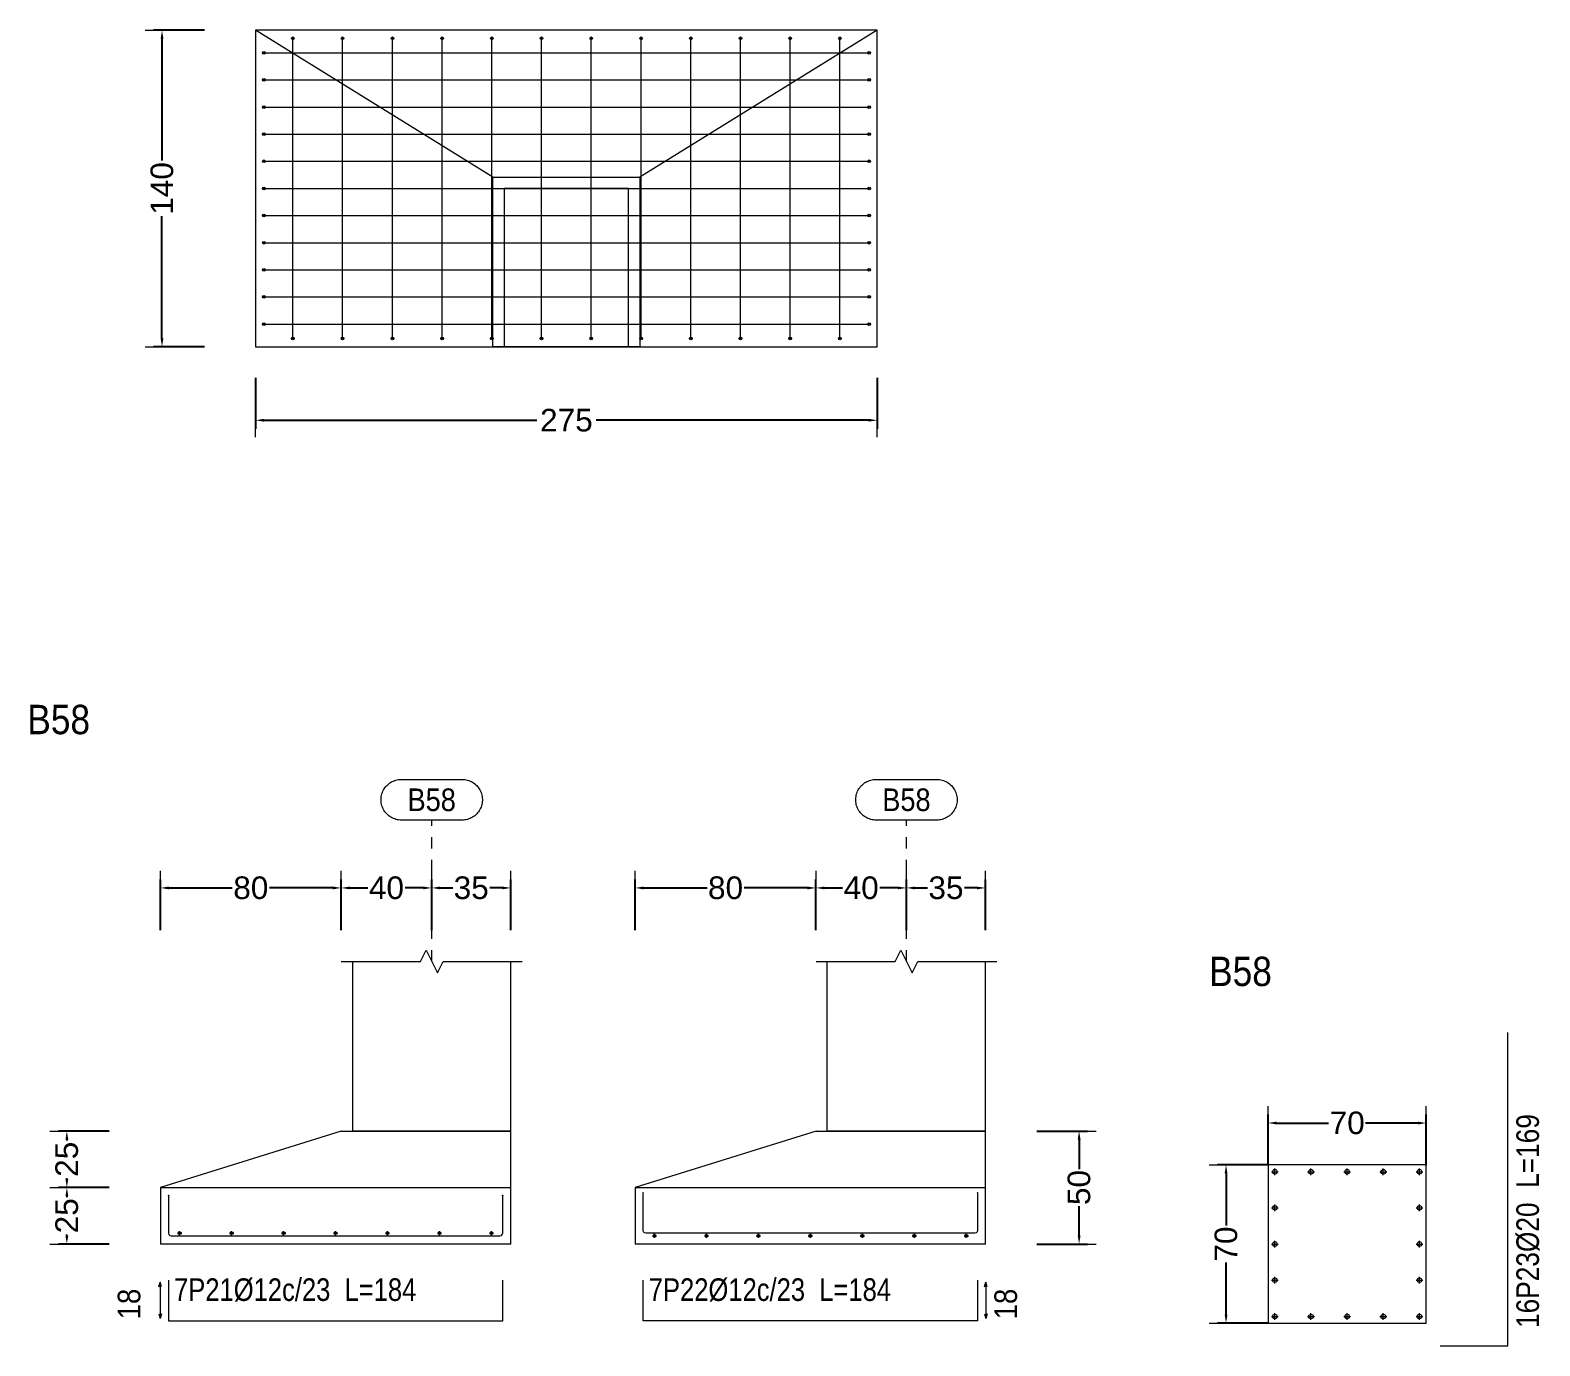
# Model space of a CAD drawing. Header units: millimetres. Extents: x 0 to 147, y 0 to 144.
# Drawn here: x 26.11 to 39.47, y 7.97 to 19.61 of the extents above; entities that cross this region are included whole.
import ezdxf
from ezdxf.enums import TextEntityAlignment as Align

# ---------------------------------------------------------------- set-up
doc = ezdxf.new("R2010")
doc.units = ezdxf.units.MM
doc.linetypes.add('CYPE_PUNTO', pattern=[0.075, 0, -0.075])
for name, color, linetype, lineweight in [('CIM_COTAS', 2, 'Continuous', 0), ('CIM_DIB_ARMADOS', 4, 'Continuous', 0), ('CIM_GEOMETRIA', 2, 'Continuous', 0), ('CIM_REFEREN', 2, 'Continuous', 0), ('CIM_TXT_ARMADOS', 3, 'Continuous', 0)]:
    doc.layers.add(name, color=color, linetype=linetype, lineweight=lineweight)
doc.styles.add('CYPETXT_0.3_romans', font='arial.ttf', dxfattribs={"height": 0.2})
doc.styles.add('CYPETXT_romans', font='arial.ttf', dxfattribs={"height": 0.2})
doc.dimstyles.new('cype_arrow', dxfattribs={"dimtxt": 0.18, "dimasz": 0.075, "dimexe": 0.075, "dimexo": 0.075, "dimgap": 0, "dimtad": 0, "dimdec": 4, "dimzin": 0, "dimdsep": 46, "dimtxsty": 'CYPETXT_0.3_romans', "dimcen": 0.09, "dimadec": 0, "dimazin": 0, "dimtfac": 1, "dimtdec": 4, "dimtofl": 0, "dimtmove": 2, "dimatfit": 3, "dimfxl": 1, "dimtolj": 1, "dimtzin": 0, "dimarcsym": 0})

# ---------------------------------------------------------------- blocks, each defined once
blk = doc.blocks.new('*D367')
at = {"layer": 'CIM_COTAS', "color": 0, "lineweight": -2, "transparency": 16777216}
for p, q in [((28.107, 16.536), (28.107, 16.086)), ((33.607, 16.536), (33.607, 16.086)), ((28.182, 16.161), (30.595, 16.161)), ((33.532, 16.161), (31.119, 16.161))]:
    blk.add_line(p, q, dxfattribs=at)
at = {"layer": 'CIM_COTAS', "color": 0, "transparency": 16777216}
for points in [[(28.182, 16.174), (28.182, 16.149), (28.107, 16.161)], [(33.532, 16.174), (33.532, 16.149), (33.607, 16.161)]]:
    blk.add_solid(points, dxfattribs=at)
at = {"layer": 'Defpoints', "color": 0, "transparency": 16777216}
for p in [(28.107, 16.611), (33.607, 16.611), (33.607, 16.161)]:
    blk.add_point(p, dxfattribs=at)
at = {"layer": 'CIM_COTAS', "color": 0, "transparency": 16777216, "insert": (30.857, 16.161), "char_height": 0.2, "attachment_point": 5, "style": 'CYPETXT_0.3_romans'}
blk.add_mtext('\\A1;275', dxfattribs=at)
blk = doc.blocks.new('*D368')
at = {"layer": 'CIM_COTAS', "color": 0, "lineweight": -2, "transparency": 16777216}
for p, q in [((27.654, 19.612), (27.204, 19.612)), ((27.279, 19.537), (27.279, 18.458)), ((27.279, 16.887), (27.279, 17.966)), ((27.654, 16.812), (27.204, 16.812))]:
    blk.add_line(p, q, dxfattribs=at)
at = {"layer": 'CIM_COTAS', "color": 0, "transparency": 16777216}
for points in [[(27.267, 19.537), (27.292, 19.537), (27.279, 19.612)], [(27.267, 16.887), (27.292, 16.887), (27.279, 16.812)]]:
    blk.add_solid(points, dxfattribs=at)
at = {"layer": 'Defpoints', "color": 0, "transparency": 16777216}
for p in [(27.279, 19.612), (27.729, 19.612), (27.729, 16.812)]:
    blk.add_point(p, dxfattribs=at)
at = {"layer": 'CIM_COTAS', "color": 0, "transparency": 16777216, "insert": (27.279, 18.212), "char_height": 0.2, "attachment_point": 5, "rotation": 90, "style": 'CYPETXT_0.3_romans'}
blk.add_mtext('\\A1;140', dxfattribs=at)
blk = doc.blocks.new('*D371')
at = {"layer": 'CIM_COTAS', "color": 0, "lineweight": -2, "transparency": 16777216}
for p, q in [((27.265, 11.649), (27.265, 12.099)), ((27.34, 12.024), (27.901, 12.024)), ((28.79, 12.024), (28.23, 12.024)), ((28.865, 11.649), (28.865, 12.099))]:
    blk.add_line(p, q, dxfattribs=at)
at = {"layer": 'CIM_COTAS', "color": 0, "transparency": 16777216}
for points in [[(27.34, 12.036), (27.34, 12.011), (27.265, 12.024)], [(28.79, 12.036), (28.79, 12.011), (28.865, 12.024)]]:
    blk.add_solid(points, dxfattribs=at)
at = {"layer": 'Defpoints', "color": 0, "transparency": 16777216}
for p in [(28.865, 12.024), (27.265, 11.574), (28.865, 11.574)]:
    blk.add_point(p, dxfattribs=at)
at = {"layer": 'CIM_COTAS', "color": 0, "transparency": 16777216, "insert": (28.065, 12.024), "char_height": 0.2, "attachment_point": 5, "style": 'CYPETXT_0.3_romans'}
blk.add_mtext('\\A1;80', dxfattribs=at)
blk = doc.blocks.new('*D372')
at = {"layer": 'CIM_COTAS', "color": 0, "lineweight": -2, "transparency": 16777216}
for p, q in [((28.865, 11.649), (28.865, 12.099)), ((28.94, 12.024), (29.1, 12.024)), ((29.59, 12.024), (29.431, 12.024)), ((29.665, 11.649), (29.665, 12.099))]:
    blk.add_line(p, q, dxfattribs=at)
at = {"layer": 'CIM_COTAS', "color": 0, "transparency": 16777216}
for points in [[(28.94, 12.036), (28.94, 12.011), (28.865, 12.024)], [(29.59, 12.036), (29.59, 12.011), (29.665, 12.024)]]:
    blk.add_solid(points, dxfattribs=at)
at = {"layer": 'Defpoints', "color": 0, "transparency": 16777216}
for p in [(29.665, 12.024), (28.865, 11.574), (29.665, 11.574)]:
    blk.add_point(p, dxfattribs=at)
at = {"layer": 'CIM_COTAS', "color": 0, "transparency": 16777216, "insert": (29.265, 12.024), "char_height": 0.2, "attachment_point": 5, "style": 'CYPETXT_0.3_romans'}
blk.add_mtext('\\A1;40', dxfattribs=at)
blk = doc.blocks.new('*D373')
at = {"layer": 'CIM_COTAS', "color": 0, "lineweight": -2, "transparency": 16777216}
for p, q in [((29.665, 11.649), (29.665, 12.099)), ((29.74, 12.024), (29.851, 12.024)), ((30.29, 12.024), (30.18, 12.024)), ((30.365, 11.649), (30.365, 12.099))]:
    blk.add_line(p, q, dxfattribs=at)
at = {"layer": 'CIM_COTAS', "color": 0, "transparency": 16777216}
for points in [[(29.74, 12.036), (29.74, 12.011), (29.665, 12.024)], [(30.29, 12.036), (30.29, 12.011), (30.365, 12.024)]]:
    blk.add_solid(points, dxfattribs=at)
at = {"layer": 'Defpoints', "color": 0, "transparency": 16777216}
for p in [(30.365, 12.024), (29.665, 11.574), (30.365, 11.574)]:
    blk.add_point(p, dxfattribs=at)
at = {"layer": 'CIM_COTAS', "color": 0, "transparency": 16777216, "insert": (30.015, 12.024), "char_height": 0.2, "attachment_point": 5, "style": 'CYPETXT_0.3_romans'}
blk.add_mtext('\\A1;35', dxfattribs=at)
blk = doc.blocks.new('*D374')
at = {"layer": 'CIM_COTAS', "color": 0, "lineweight": -2, "transparency": 16777216}
for p, q in [((26.812, 9.373), (26.362, 9.373)), ((26.437, 9.298), (26.437, 9.289)), ((26.437, 8.948), (26.437, 8.957)), ((26.812, 8.873), (26.362, 8.873))]:
    blk.add_line(p, q, dxfattribs=at)
at = {"layer": 'CIM_COTAS', "color": 0, "transparency": 16777216}
for points in [[(26.425, 9.298), (26.45, 9.298), (26.437, 9.373)], [(26.425, 8.948), (26.45, 8.948), (26.437, 8.873)]]:
    blk.add_solid(points, dxfattribs=at)
at = {"layer": 'Defpoints', "color": 0, "transparency": 16777216}
for p in [(26.437, 9.373), (26.887, 9.373), (26.887, 8.873)]:
    blk.add_point(p, dxfattribs=at)
at = {"layer": 'CIM_COTAS', "color": 0, "transparency": 16777216, "insert": (26.437, 9.123), "char_height": 0.2, "attachment_point": 5, "rotation": 90, "style": 'CYPETXT_0.3_romans'}
blk.add_mtext('\\A1;25', dxfattribs=at)
blk = doc.blocks.new('*D375')
at = {"layer": 'CIM_COTAS', "color": 0, "lineweight": -2, "transparency": 16777216}
for p, q in [((26.812, 9.873), (26.362, 9.873)), ((26.437, 9.798), (26.437, 9.789)), ((26.812, 9.373), (26.362, 9.373)), ((26.437, 9.448), (26.437, 9.457))]:
    blk.add_line(p, q, dxfattribs=at)
at = {"layer": 'CIM_COTAS', "color": 0, "transparency": 16777216}
for points in [[(26.425, 9.798), (26.45, 9.798), (26.437, 9.873)], [(26.425, 9.448), (26.45, 9.448), (26.437, 9.373)]]:
    blk.add_solid(points, dxfattribs=at)
at = {"layer": 'Defpoints', "color": 0, "transparency": 16777216}
for p in [(26.437, 9.873), (26.887, 9.873), (26.887, 9.373)]:
    blk.add_point(p, dxfattribs=at)
at = {"layer": 'CIM_COTAS', "color": 0, "transparency": 16777216, "insert": (26.437, 9.623), "char_height": 0.2, "attachment_point": 5, "rotation": 90, "style": 'CYPETXT_0.3_romans'}
blk.add_mtext('\\A1;25', dxfattribs=at)
blk = doc.blocks.new('*D376')
at = {"layer": 'CIM_COTAS', "color": 0, "lineweight": -2, "transparency": 16777216}
for p, q in [((31.465, 11.649), (31.465, 12.099)), ((31.54, 12.024), (32.101, 12.024)), ((32.99, 12.024), (32.43, 12.024)), ((33.065, 11.649), (33.065, 12.099))]:
    blk.add_line(p, q, dxfattribs=at)
at = {"layer": 'CIM_COTAS', "color": 0, "transparency": 16777216}
for points in [[(31.54, 12.036), (31.54, 12.011), (31.465, 12.024)], [(32.99, 12.036), (32.99, 12.011), (33.065, 12.024)]]:
    blk.add_solid(points, dxfattribs=at)
at = {"layer": 'Defpoints', "color": 0, "transparency": 16777216}
for p in [(33.065, 12.024), (31.465, 11.574), (33.065, 11.574)]:
    blk.add_point(p, dxfattribs=at)
at = {"layer": 'CIM_COTAS', "color": 0, "transparency": 16777216, "insert": (32.265, 12.024), "char_height": 0.2, "attachment_point": 5, "style": 'CYPETXT_0.3_romans'}
blk.add_mtext('\\A1;80', dxfattribs=at)
blk = doc.blocks.new('*D377')
at = {"layer": 'CIM_COTAS', "color": 0, "lineweight": -2, "transparency": 16777216}
for p, q in [((33.065, 11.649), (33.065, 12.099)), ((33.14, 12.024), (33.3, 12.024)), ((33.79, 12.024), (33.631, 12.024)), ((33.865, 11.649), (33.865, 12.099))]:
    blk.add_line(p, q, dxfattribs=at)
at = {"layer": 'CIM_COTAS', "color": 0, "transparency": 16777216}
for points in [[(33.14, 12.036), (33.14, 12.011), (33.065, 12.024)], [(33.79, 12.036), (33.79, 12.011), (33.865, 12.024)]]:
    blk.add_solid(points, dxfattribs=at)
at = {"layer": 'Defpoints', "color": 0, "transparency": 16777216}
for p in [(33.865, 12.024), (33.065, 11.574), (33.865, 11.574)]:
    blk.add_point(p, dxfattribs=at)
at = {"layer": 'CIM_COTAS', "color": 0, "transparency": 16777216, "insert": (33.465, 12.024), "char_height": 0.2, "attachment_point": 5, "style": 'CYPETXT_0.3_romans'}
blk.add_mtext('\\A1;40', dxfattribs=at)
blk = doc.blocks.new('*D378')
at = {"layer": 'CIM_COTAS', "color": 0, "lineweight": -2, "transparency": 16777216}
for p, q in [((33.865, 11.649), (33.865, 12.099)), ((33.94, 12.024), (34.051, 12.024)), ((34.49, 12.024), (34.38, 12.024)), ((34.565, 11.649), (34.565, 12.099))]:
    blk.add_line(p, q, dxfattribs=at)
at = {"layer": 'CIM_COTAS', "color": 0, "transparency": 16777216}
for points in [[(33.94, 12.036), (33.94, 12.011), (33.865, 12.024)], [(34.49, 12.036), (34.49, 12.011), (34.565, 12.024)]]:
    blk.add_solid(points, dxfattribs=at)
at = {"layer": 'Defpoints', "color": 0, "transparency": 16777216}
for p in [(34.565, 12.024), (33.865, 11.574), (34.565, 11.574)]:
    blk.add_point(p, dxfattribs=at)
at = {"layer": 'CIM_COTAS', "color": 0, "transparency": 16777216, "insert": (34.215, 12.024), "char_height": 0.2, "attachment_point": 5, "style": 'CYPETXT_0.3_romans'}
blk.add_mtext('\\A1;35', dxfattribs=at)
blk = doc.blocks.new('*D379')
at = {"layer": 'CIM_COTAS', "color": 0, "lineweight": -2, "transparency": 16777216}
for p, q in [((35.018, 9.873), (35.468, 9.873)), ((35.393, 9.798), (35.393, 9.537)), ((35.393, 8.948), (35.393, 9.209)), ((35.018, 8.873), (35.468, 8.873))]:
    blk.add_line(p, q, dxfattribs=at)
at = {"layer": 'CIM_COTAS', "color": 0, "transparency": 16777216}
for points in [[(35.381, 9.798), (35.406, 9.798), (35.393, 9.873)], [(35.381, 8.948), (35.406, 8.948), (35.393, 8.873)]]:
    blk.add_solid(points, dxfattribs=at)
at = {"layer": 'Defpoints', "color": 0, "transparency": 16777216}
for p in [(34.943, 9.873), (35.393, 9.873), (34.943, 8.873)]:
    blk.add_point(p, dxfattribs=at)
at = {"layer": 'CIM_COTAS', "color": 0, "transparency": 16777216, "insert": (35.393, 9.373), "char_height": 0.2, "attachment_point": 5, "rotation": 90, "style": 'CYPETXT_0.3_romans'}
blk.add_mtext('\\A1;50', dxfattribs=at)
blk = doc.blocks.new('*D382')
at = {"layer": 'CIM_COTAS', "color": 0, "lineweight": -2, "transparency": 16777216}
for p, q in [((37.065, 9.569), (37.065, 10.019)), ((38.465, 9.569), (38.465, 10.019)), ((37.14, 9.944), (37.601, 9.944)), ((38.39, 9.944), (37.928, 9.944))]:
    blk.add_line(p, q, dxfattribs=at)
at = {"layer": 'CIM_COTAS', "color": 0, "transparency": 16777216}
for points in [[(37.14, 9.956), (37.14, 9.931), (37.065, 9.944)], [(38.39, 9.956), (38.39, 9.931), (38.465, 9.944)]]:
    blk.add_solid(points, dxfattribs=at)
at = {"layer": 'Defpoints', "color": 0, "transparency": 16777216}
for p in [(38.465, 9.944), (37.065, 9.494), (38.465, 9.494)]:
    blk.add_point(p, dxfattribs=at)
at = {"layer": 'CIM_COTAS', "color": 0, "transparency": 16777216, "insert": (37.765, 9.944), "char_height": 0.2, "attachment_point": 5, "style": 'CYPETXT_0.3_romans'}
blk.add_mtext('\\A1;70', dxfattribs=at)
blk = doc.blocks.new('*D383')
at = {"layer": 'CIM_COTAS', "color": 0, "lineweight": -2, "transparency": 16777216}
for p, q in [((37.068, 9.573), (36.618, 9.573)), ((36.693, 9.498), (36.693, 9.036)), ((36.693, 8.248), (36.693, 8.709)), ((37.068, 8.173), (36.618, 8.173))]:
    blk.add_line(p, q, dxfattribs=at)
at = {"layer": 'CIM_COTAS', "color": 0, "transparency": 16777216}
for points in [[(36.681, 9.498), (36.706, 9.498), (36.693, 9.573)], [(36.681, 8.248), (36.706, 8.248), (36.693, 8.173)]]:
    blk.add_solid(points, dxfattribs=at)
at = {"layer": 'Defpoints', "color": 0, "transparency": 16777216}
for p in [(36.693, 9.573), (37.143, 9.573), (37.143, 8.173)]:
    blk.add_point(p, dxfattribs=at)
at = {"layer": 'CIM_COTAS', "color": 0, "transparency": 16777216, "insert": (36.693, 8.873), "char_height": 0.2, "attachment_point": 5, "rotation": 90, "style": 'CYPETXT_0.3_romans'}
blk.add_mtext('\\A1;70', dxfattribs=at)

msp = doc.modelspace()

# ---------------------------------------------------------------- hatches: boundary and pattern name
at = {"layer": 'CIM_DIB_ARMADOS'}
h = msp.add_hatch(color=256, dxfattribs=at)
edge = h.paths.add_edge_path(flags=0)
edge.add_arc((28.43734, 19.54031), 0.0016, 0, 360)
h = msp.add_hatch(color=256, dxfattribs=at)
edge = h.paths.add_edge_path(flags=0)
edge.add_arc((28.87734, 19.54031), 0.0016, 0, 360)
h = msp.add_hatch(color=256, dxfattribs=at)
edge = h.paths.add_edge_path(flags=0)
edge.add_arc((29.31734, 19.54031), 0.0016, 0, 360)
h = msp.add_hatch(color=256, dxfattribs=at)
edge = h.paths.add_edge_path(flags=0)
edge.add_arc((29.75734, 19.54031), 0.0016, 0, 360)
h = msp.add_hatch(color=256, dxfattribs=at)
edge = h.paths.add_edge_path(flags=0)
edge.add_arc((30.19734, 19.54031), 0.0016, 0, 360)
h = msp.add_hatch(color=256, dxfattribs=at)
edge = h.paths.add_edge_path(flags=0)
edge.add_arc((30.63734, 19.54031), 0.0016, 0, 360)
h = msp.add_hatch(color=256, dxfattribs=at)
edge = h.paths.add_edge_path(flags=0)
edge.add_arc((31.07734, 19.54031), 0.0016, 0, 360)
h = msp.add_hatch(color=256, dxfattribs=at)
edge = h.paths.add_edge_path(flags=0)
edge.add_arc((31.51734, 19.54031), 0.0016, 0, 360)
h = msp.add_hatch(color=256, dxfattribs=at)
edge = h.paths.add_edge_path(flags=0)
edge.add_arc((31.95734, 19.54031), 0.0016, 0, 360)
h = msp.add_hatch(color=256, dxfattribs=at)
edge = h.paths.add_edge_path(flags=0)
edge.add_arc((32.39734, 19.54031), 0.0016, 0, 360)
h = msp.add_hatch(color=256, dxfattribs=at)
edge = h.paths.add_edge_path(flags=0)
edge.add_arc((32.83734, 19.54031), 0.0016, 0, 360)
h = msp.add_hatch(color=256, dxfattribs=at)
edge = h.paths.add_edge_path(flags=0)
edge.add_arc((33.27734, 19.54031), 0.0016, 0, 360)
h = msp.add_hatch(color=256, dxfattribs=at)
edge = h.paths.add_edge_path(flags=0)
edge.add_arc((28.17934, 19.41231), 0.0016, 0, 360)
h = msp.add_hatch(color=256, dxfattribs=at)
edge = h.paths.add_edge_path(flags=0)
edge.add_arc((33.53534, 19.41231), 0.0016, 0, 360)
h = msp.add_hatch(color=256, dxfattribs=at)
edge = h.paths.add_edge_path(flags=0)
edge.add_arc((28.17934, 19.17231), 0.0016, 0, 360)
h = msp.add_hatch(color=256, dxfattribs=at)
edge = h.paths.add_edge_path(flags=0)
edge.add_arc((33.53534, 19.17231), 0.0016, 0, 360)
h = msp.add_hatch(color=256, dxfattribs=at)
edge = h.paths.add_edge_path(flags=0)
edge.add_arc((28.17934, 18.93231), 0.0016, 0, 360)
h = msp.add_hatch(color=256, dxfattribs=at)
edge = h.paths.add_edge_path(flags=0)
edge.add_arc((33.53534, 18.93231), 0.0016, 0, 360)
h = msp.add_hatch(color=256, dxfattribs=at)
edge = h.paths.add_edge_path(flags=0)
edge.add_arc((28.17934, 18.69231), 0.0016, 0, 360)
h = msp.add_hatch(color=256, dxfattribs=at)
edge = h.paths.add_edge_path(flags=0)
edge.add_arc((33.53534, 18.69231), 0.0016, 0, 360)
h = msp.add_hatch(color=256, dxfattribs=at)
edge = h.paths.add_edge_path(flags=0)
edge.add_arc((28.17934, 18.45231), 0.0016, 0, 360)
h = msp.add_hatch(color=256, dxfattribs=at)
edge = h.paths.add_edge_path(flags=0)
edge.add_arc((33.53534, 18.45231), 0.0016, 0, 360)
h = msp.add_hatch(color=256, dxfattribs=at)
edge = h.paths.add_edge_path(flags=0)
edge.add_arc((28.17934, 18.21231), 0.0016, 0, 360)
h = msp.add_hatch(color=256, dxfattribs=at)
edge = h.paths.add_edge_path(flags=0)
edge.add_arc((33.53534, 18.21231), 0.0016, 0, 360)
h = msp.add_hatch(color=256, dxfattribs=at)
edge = h.paths.add_edge_path(flags=0)
edge.add_arc((28.17934, 17.97231), 0.0016, 0, 360)
h = msp.add_hatch(color=256, dxfattribs=at)
edge = h.paths.add_edge_path(flags=0)
edge.add_arc((33.53534, 17.97231), 0.0016, 0, 360)
h = msp.add_hatch(color=256, dxfattribs=at)
edge = h.paths.add_edge_path(flags=0)
edge.add_arc((28.17934, 17.73231), 0.0016, 0, 360)
h = msp.add_hatch(color=256, dxfattribs=at)
edge = h.paths.add_edge_path(flags=0)
edge.add_arc((33.53534, 17.73231), 0.0016, 0, 360)
h = msp.add_hatch(color=256, dxfattribs=at)
edge = h.paths.add_edge_path(flags=0)
edge.add_arc((28.17934, 17.49231), 0.0016, 0, 360)
h = msp.add_hatch(color=256, dxfattribs=at)
edge = h.paths.add_edge_path(flags=0)
edge.add_arc((33.53534, 17.49231), 0.0016, 0, 360)
h = msp.add_hatch(color=256, dxfattribs=at)
edge = h.paths.add_edge_path(flags=0)
edge.add_arc((28.17934, 17.25231), 0.0016, 0, 360)
h = msp.add_hatch(color=256, dxfattribs=at)
edge = h.paths.add_edge_path(flags=0)
edge.add_arc((33.53534, 17.25231), 0.0016, 0, 360)
h = msp.add_hatch(color=256, dxfattribs=at)
edge = h.paths.add_edge_path(flags=0)
edge.add_arc((28.17934, 17.01231), 0.0016, 0, 360)
h = msp.add_hatch(color=256, dxfattribs=at)
edge = h.paths.add_edge_path(flags=0)
edge.add_arc((33.53534, 17.01231), 0.0016, 0, 360)
h = msp.add_hatch(color=256, dxfattribs=at)
edge = h.paths.add_edge_path(flags=0)
edge.add_arc((28.43734, 16.88431), 0.0016, 0, 360)
h = msp.add_hatch(color=256, dxfattribs=at)
edge = h.paths.add_edge_path(flags=0)
edge.add_arc((28.87734, 16.88431), 0.0016, 0, 360)
h = msp.add_hatch(color=256, dxfattribs=at)
edge = h.paths.add_edge_path(flags=0)
edge.add_arc((29.31734, 16.88431), 0.0016, 0, 360)
h = msp.add_hatch(color=256, dxfattribs=at)
edge = h.paths.add_edge_path(flags=0)
edge.add_arc((29.75734, 16.88431), 0.0016, 0, 360)
h = msp.add_hatch(color=256, dxfattribs=at)
edge = h.paths.add_edge_path(flags=0)
edge.add_arc((30.19734, 16.88431), 0.0016, 0, 360)
h = msp.add_hatch(color=256, dxfattribs=at)
edge = h.paths.add_edge_path(flags=0)
edge.add_arc((30.63734, 16.88431), 0.0016, 0, 360)
h = msp.add_hatch(color=256, dxfattribs=at)
edge = h.paths.add_edge_path(flags=0)
edge.add_arc((31.07734, 16.88431), 0.0016, 0, 360)
h = msp.add_hatch(color=256, dxfattribs=at)
edge = h.paths.add_edge_path(flags=0)
edge.add_arc((31.51734, 16.88431), 0.0016, 0, 360)
h = msp.add_hatch(color=256, dxfattribs=at)
edge = h.paths.add_edge_path(flags=0)
edge.add_arc((31.95734, 16.88431), 0.0016, 0, 360)
h = msp.add_hatch(color=256, dxfattribs=at)
edge = h.paths.add_edge_path(flags=0)
edge.add_arc((32.39734, 16.88431), 0.0016, 0, 360)
h = msp.add_hatch(color=256, dxfattribs=at)
edge = h.paths.add_edge_path(flags=0)
edge.add_arc((32.83734, 16.88431), 0.0016, 0, 360)
h = msp.add_hatch(color=256, dxfattribs=at)
edge = h.paths.add_edge_path(flags=0)
edge.add_arc((33.27734, 16.88431), 0.0016, 0, 360)
h = msp.add_hatch(color=256, dxfattribs=at)
edge = h.paths.add_edge_path(flags=0)
edge.add_arc((27.33737, 9.30481), 0.0016, 0, 360)
h = msp.add_hatch(color=256, dxfattribs=at)
edge = h.paths.add_edge_path(flags=0)
edge.add_arc((30.29337, 9.30481), 0.0016, 0, 360)
h = msp.add_hatch(color=256, dxfattribs=at)
edge = h.paths.add_edge_path(flags=0)
edge.add_arc((31.53737, 9.32881), 0.0016, 0, 360)
h = msp.add_hatch(color=256, dxfattribs=at)
edge = h.paths.add_edge_path(flags=0)
edge.add_arc((34.49337, 9.32881), 0.0016, 0, 360)

# ---------------------------------------------------------------- linework, layer by layer
at = {"layer": 'CIM_COTAS'}
for p, q in [((27.12934, 19.61231), (27.42934, 19.61231)), ((27.12934, 16.81231), (27.42934, 16.81231)), ((28.10734, 16.01131), (28.10734, 16.31131)), ((33.60734, 16.01131), (33.60734, 16.31131)), ((27.26537, 11.87381), (27.26537, 12.17381)), ((28.86537, 11.87381), (28.86537, 12.17381)), ((28.86537, 11.87381), (28.86537, 12.17381)), ((29.66537, 11.87381), (29.66537, 12.17381)), ((29.66537, 11.87381), (29.66537, 12.17381)), ((30.36537, 11.87381), (30.36537, 12.17381)), ((31.46537, 11.87381), (31.46537, 12.17381)), ((33.06537, 11.87381), (33.06537, 12.17381)), ((33.06537, 11.87381), (33.06537, 12.17381)), ((33.86537, 11.87381), (33.86537, 12.17381)), ((33.86537, 11.87381), (33.86537, 12.17381)), ((34.56537, 11.87381), (34.56537, 12.17381)), ((37.06462, 9.79356), (37.06462, 10.09356)), ((38.46462, 9.79356), (38.46462, 10.09356)), ((26.28737, 9.87281), (26.58737, 9.87281)), ((35.24337, 9.87281), (35.54337, 9.87281)), ((36.54337, 9.57281), (36.84337, 9.57281)), ((26.28737, 9.37281), (26.58737, 9.37281)), ((26.28737, 9.37281), (26.58737, 9.37281)), ((26.28737, 8.87281), (26.58737, 8.87281)), ((35.24337, 8.87281), (35.54337, 8.87281)), ((36.54337, 8.17281), (36.84337, 8.17281))]:
    msp.add_line(p, q, dxfattribs=at)
at = {"layer": 'CIM_COTAS', "linetype": 'CYPE_PUNTO'}
for p, q in [((29.66537, 11.37281), (29.66537, 12.62381)), ((33.86537, 11.37281), (33.86537, 12.62381))]:
    msp.add_line(p, q, dxfattribs=at)
at = {"layer": 'CIM_COTAS'}
for points in [[(29.93387, 12.98381), (29.9459, 12.98341), (29.95786, 12.98221), (29.96973, 12.98021), (29.98143, 12.97742), (29.99292, 12.97386), (30.00414, 12.96953), (30.01505, 12.96447), (30.0256, 12.95869), (30.03574, 12.95221), (30.04543, 12.94508), (30.05461, 12.93731), (30.06326, 12.92895), (30.07133, 12.92003), (30.07879, 12.91059), (30.08559, 12.90067), (30.09172, 12.89032), (30.09715, 12.87958), (30.10185, 12.86851), (30.10579, 12.85714), (30.10897, 12.84554), (30.11137, 12.83375), (30.11297, 12.82183), (30.11377, 12.80983), (30.11377, 12.7978), (30.11297, 12.7858), (30.11137, 12.77388), (30.10897, 12.76209), (30.10579, 12.75049), (30.10185, 12.73912), (30.09715, 12.72805), (30.09172, 12.71731), (30.08559, 12.70696), (30.07879, 12.69704), (30.07133, 12.6876), (30.06326, 12.67868), (30.05461, 12.67032), (30.04543, 12.66255), (30.03574, 12.65542), (30.0256, 12.64894), (30.01505, 12.64316), (30.00414, 12.6381), (29.99292, 12.63377), (29.98143, 12.63021), (29.96973, 12.62742), (29.95786, 12.62542), (29.9459, 12.62422), (29.93387, 12.62381), (29.39687, 12.62381), (29.38485, 12.62422), (29.37288, 12.62542), (29.36102, 12.62742), (29.34932, 12.63021), (29.33783, 12.63377), (29.3266, 12.6381), (29.31569, 12.64316), (29.30514, 12.64894), (29.295, 12.65542), (29.28532, 12.66255), (29.27613, 12.67032), (29.26748, 12.67868), (29.25942, 12.6876), (29.25196, 12.69704), (29.24515, 12.70696), (29.23902, 12.71731), (29.2336, 12.72805), (29.2289, 12.73912), (29.22495, 12.75049), (29.22178, 12.76209), (29.21938, 12.77388), (29.21778, 12.7858), (29.21697, 12.7978), (29.21697, 12.80983), (29.21778, 12.82183), (29.21938, 12.83375), (29.22178, 12.84554), (29.22495, 12.85714), (29.2289, 12.86851), (29.2336, 12.87958), (29.23902, 12.89032), (29.24515, 12.90067), (29.25196, 12.91059), (29.25942, 12.92003), (29.26748, 12.92895), (29.27613, 12.93731), (29.28532, 12.94508), (29.295, 12.95221), (29.30514, 12.95869), (29.31569, 12.96447), (29.3266, 12.96953), (29.33783, 12.97386), (29.34932, 12.97742), (29.36102, 12.98021), (29.37288, 12.98221), (29.38485, 12.98341), (29.39687, 12.98381), (29.93387, 12.98381)], [(34.13387, 12.98381), (34.1459, 12.98341), (34.15786, 12.98221), (34.16973, 12.98021), (34.18143, 12.97742), (34.19292, 12.97386), (34.20414, 12.96953), (34.21505, 12.96447), (34.2256, 12.95869), (34.23574, 12.95221), (34.24543, 12.94508), (34.25461, 12.93731), (34.26326, 12.92895), (34.27133, 12.92003), (34.27879, 12.91059), (34.28559, 12.90067), (34.29172, 12.89032), (34.29715, 12.87958), (34.30185, 12.86851), (34.30579, 12.85714), (34.30897, 12.84554), (34.31137, 12.83375), (34.31297, 12.82183), (34.31377, 12.80983), (34.31377, 12.7978), (34.31297, 12.7858), (34.31137, 12.77388), (34.30897, 12.76209), (34.30579, 12.75049), (34.30185, 12.73912), (34.29715, 12.72805), (34.29172, 12.71731), (34.28559, 12.70696), (34.27879, 12.69704), (34.27133, 12.6876), (34.26326, 12.67868), (34.25461, 12.67032), (34.24543, 12.66255), (34.23574, 12.65542), (34.2256, 12.64894), (34.21505, 12.64316), (34.20414, 12.6381), (34.19292, 12.63377), (34.18143, 12.63021), (34.16973, 12.62742), (34.15786, 12.62542), (34.1459, 12.62422), (34.13387, 12.62381), (33.59687, 12.62381), (33.58485, 12.62422), (33.57288, 12.62542), (33.56102, 12.62742), (33.54932, 12.63021), (33.53783, 12.63377), (33.5266, 12.6381), (33.51569, 12.64316), (33.50514, 12.64894), (33.495, 12.65542), (33.48532, 12.66255), (33.47613, 12.67032), (33.46748, 12.67868), (33.45942, 12.6876), (33.45196, 12.69704), (33.44515, 12.70696), (33.43902, 12.71731), (33.4336, 12.72805), (33.4289, 12.73912), (33.42495, 12.75049), (33.42178, 12.76209), (33.41938, 12.77388), (33.41778, 12.7858), (33.41697, 12.7978), (33.41697, 12.80983), (33.41778, 12.82183), (33.41938, 12.83375), (33.42178, 12.84554), (33.42495, 12.85714), (33.4289, 12.86851), (33.4336, 12.87958), (33.43902, 12.89032), (33.44515, 12.90067), (33.45196, 12.91059), (33.45942, 12.92003), (33.46748, 12.92895), (33.47613, 12.93731), (33.48532, 12.94508), (33.495, 12.95221), (33.50514, 12.95869), (33.51569, 12.96447), (33.5266, 12.96953), (33.53783, 12.97386), (33.54932, 12.97742), (33.56102, 12.98021), (33.57288, 12.98221), (33.58485, 12.98341), (33.59687, 12.98381), (34.13387, 12.98381)]]:
    msp.add_lwpolyline(points, close=True, dxfattribs=at)
at = {"layer": 'CIM_DIB_ARMADOS'}
for p, q in [((37.09462, 9.51281), (37.15462, 9.51281)), ((37.09462, 9.51281), (37.15462, 9.51281)), ((37.12462, 9.48281), (37.12462, 9.54281)), ((37.12462, 9.48281), (37.12462, 9.54281)), ((37.41462, 9.51281), (37.47462, 9.51281)), ((37.41462, 9.51281), (37.47462, 9.51281)), ((37.44462, 9.48281), (37.44462, 9.54281)), ((37.44462, 9.48281), (37.44462, 9.54281)), ((37.73462, 9.51281), (37.79462, 9.51281)), ((37.73462, 9.51281), (37.79462, 9.51281)), ((37.76462, 9.48281), (37.76462, 9.54281)), ((37.76462, 9.48281), (37.76462, 9.54281)), ((38.05462, 9.51281), (38.11462, 9.51281)), ((38.05462, 9.51281), (38.11462, 9.51281)), ((38.08462, 9.48281), (38.08462, 9.54281)), ((38.08462, 9.48281), (38.08462, 9.54281)), ((38.37462, 9.51281), (38.43462, 9.51281)), ((38.37462, 9.51281), (38.43462, 9.51281)), ((38.40462, 9.48281), (38.40462, 9.54281)), ((38.40462, 9.48281), (38.40462, 9.54281)), ((37.12462, 9.16281), (37.12462, 9.22281)), ((37.12462, 9.16281), (37.12462, 9.22281)), ((38.40462, 9.16281), (38.40462, 9.22281)), ((38.40462, 9.16281), (38.40462, 9.22281)), ((37.09462, 9.19281), (37.15462, 9.19281)), ((37.09462, 9.19281), (37.15462, 9.19281)), ((38.37462, 9.19281), (38.43462, 9.19281)), ((38.37462, 9.19281), (38.43462, 9.19281)), ((27.41737, 8.96881), (27.45337, 8.96881)), ((27.43537, 8.95081), (27.43537, 8.98681)), ((27.87737, 8.96881), (27.91337, 8.96881)), ((27.89537, 8.95081), (27.89537, 8.98681)), ((28.33737, 8.96881), (28.37337, 8.96881)), ((28.35537, 8.95081), (28.35537, 8.98681)), ((28.79737, 8.96881), (28.83337, 8.96881)), ((28.81537, 8.95081), (28.81537, 8.98681)), ((29.25737, 8.96881), (29.29337, 8.96881)), ((29.27537, 8.95081), (29.27537, 8.98681)), ((29.71737, 8.96881), (29.75337, 8.96881)), ((29.73537, 8.95081), (29.73537, 8.98681)), ((30.17737, 8.96881), (30.21337, 8.96881)), ((30.19537, 8.95081), (30.19537, 8.98681)), ((31.63537, 8.92681), (31.63537, 8.96281)), ((32.09537, 8.92681), (32.09537, 8.96281)), ((32.55537, 8.92681), (32.55537, 8.96281)), ((33.01537, 8.92681), (33.01537, 8.96281)), ((33.47537, 8.92681), (33.47537, 8.96281)), ((33.93537, 8.92681), (33.93537, 8.96281)), ((34.39537, 8.92681), (34.39537, 8.96281)), ((31.61737, 8.94481), (31.65337, 8.94481)), ((32.07737, 8.94481), (32.11337, 8.94481)), ((32.53737, 8.94481), (32.57337, 8.94481)), ((32.99737, 8.94481), (33.03337, 8.94481)), ((33.45737, 8.94481), (33.49337, 8.94481)), ((33.91737, 8.94481), (33.95337, 8.94481)), ((34.37737, 8.94481), (34.41337, 8.94481)), ((37.09462, 8.87281), (37.15462, 8.87281)), ((37.09462, 8.87281), (37.15462, 8.87281)), ((37.12462, 8.84281), (37.12462, 8.90281)), ((37.12462, 8.84281), (37.12462, 8.90281)), ((38.37462, 8.87281), (38.43462, 8.87281)), ((38.37462, 8.87281), (38.43462, 8.87281)), ((38.40462, 8.84281), (38.40462, 8.90281)), ((38.40462, 8.84281), (38.40462, 8.90281)), ((37.09462, 8.55281), (37.15462, 8.55281)), ((37.09462, 8.55281), (37.15462, 8.55281)), ((37.12462, 8.52281), (37.12462, 8.58281)), ((37.12462, 8.52281), (37.12462, 8.58281)), ((38.37462, 8.55281), (38.43462, 8.55281)), ((38.37462, 8.55281), (38.43462, 8.55281)), ((38.40462, 8.52281), (38.40462, 8.58281)), ((38.40462, 8.52281), (38.40462, 8.58281)), ((37.09462, 8.23281), (37.15462, 8.23281)), ((37.09462, 8.23281), (37.15462, 8.23281)), ((37.12462, 8.20281), (37.12462, 8.26281)), ((37.12462, 8.20281), (37.12462, 8.26281)), ((37.41462, 8.23281), (37.47462, 8.23281)), ((37.41462, 8.23281), (37.47462, 8.23281)), ((37.44462, 8.20281), (37.44462, 8.26281)), ((37.44462, 8.20281), (37.44462, 8.26281)), ((37.73462, 8.23281), (37.79462, 8.23281)), ((37.73462, 8.23281), (37.79462, 8.23281)), ((37.76462, 8.20281), (37.76462, 8.26281)), ((37.76462, 8.20281), (37.76462, 8.26281)), ((38.05462, 8.23281), (38.11462, 8.23281)), ((38.05462, 8.23281), (38.11462, 8.23281)), ((38.08462, 8.20281), (38.08462, 8.26281)), ((38.08462, 8.20281), (38.08462, 8.26281)), ((38.37462, 8.23281), (38.43462, 8.23281)), ((38.37462, 8.23281), (38.43462, 8.23281)), ((38.40462, 8.20281), (38.40462, 8.26281)), ((38.40462, 8.20281), (38.40462, 8.26281))]:
    msp.add_line(p, q, dxfattribs=at)
for points in [[(28.43734, 16.88431), (28.43734, 16.88753), (28.43734, 16.89631), (28.43734, 16.90831), (28.43734, 19.51631), (28.43734, 19.52831), (28.43734, 19.5371), (28.43734, 19.54031)], [(28.87734, 16.88431), (28.87734, 16.88753), (28.87734, 16.89631), (28.87734, 16.90831), (28.87734, 19.51631), (28.87734, 19.52831), (28.87734, 19.5371), (28.87734, 19.54031)], [(29.31734, 16.88431), (29.31734, 16.88753), (29.31734, 16.89631), (29.31734, 16.90831), (29.31734, 19.51631), (29.31734, 19.52831), (29.31734, 19.5371), (29.31734, 19.54031)], [(29.75734, 16.88431), (29.75734, 16.88753), (29.75734, 16.89631), (29.75734, 16.90831), (29.75734, 19.51631), (29.75734, 19.52831), (29.75734, 19.5371), (29.75734, 19.54031)], [(30.19734, 16.88431), (30.19734, 16.88753), (30.19734, 16.89631), (30.19734, 16.90831), (30.19734, 19.51631), (30.19734, 19.52831), (30.19734, 19.5371), (30.19734, 19.54031)], [(30.63734, 16.88431), (30.63734, 16.88753), (30.63734, 16.89631), (30.63734, 16.90831), (30.63734, 19.51631), (30.63734, 19.52831), (30.63734, 19.5371), (30.63734, 19.54031)], [(31.07734, 16.88431), (31.07734, 16.88753), (31.07734, 16.89631), (31.07734, 16.90831), (31.07734, 19.51631), (31.07734, 19.52831), (31.07734, 19.5371), (31.07734, 19.54031)], [(31.51734, 16.88431), (31.51734, 16.88753), (31.51734, 16.89631), (31.51734, 16.90831), (31.51734, 19.51631), (31.51734, 19.52831), (31.51734, 19.5371), (31.51734, 19.54031)], [(31.95734, 16.88431), (31.95734, 16.88753), (31.95734, 16.89631), (31.95734, 16.90831), (31.95734, 19.51631), (31.95734, 19.52831), (31.95734, 19.5371), (31.95734, 19.54031)], [(32.39734, 16.88431), (32.39734, 16.88753), (32.39734, 16.89631), (32.39734, 16.90831), (32.39734, 19.51631), (32.39734, 19.52831), (32.39734, 19.5371), (32.39734, 19.54031)], [(32.83734, 16.88431), (32.83734, 16.88753), (32.83734, 16.89631), (32.83734, 16.90831), (32.83734, 19.51631), (32.83734, 19.52831), (32.83734, 19.5371), (32.83734, 19.54031)], [(33.27734, 16.88431), (33.27734, 16.88753), (33.27734, 16.89631), (33.27734, 16.90831), (33.27734, 19.51631), (33.27734, 19.52831), (33.27734, 19.5371), (33.27734, 19.54031)], [(28.17934, 19.41231), (28.18255, 19.41231), (28.19134, 19.41231), (28.20334, 19.41231), (33.51134, 19.41231), (33.52334, 19.41231), (33.53212, 19.41231), (33.53534, 19.41231)], [(28.17934, 19.17231), (28.18255, 19.17231), (28.19134, 19.17231), (28.20334, 19.17231), (33.51134, 19.17231), (33.52334, 19.17231), (33.53212, 19.17231), (33.53534, 19.17231)], [(28.17934, 18.93231), (28.18255, 18.93231), (28.19134, 18.93231), (28.20334, 18.93231), (33.51134, 18.93231), (33.52334, 18.93231), (33.53212, 18.93231), (33.53534, 18.93231)], [(28.17934, 18.69231), (28.18255, 18.69231), (28.19134, 18.69231), (28.20334, 18.69231), (33.51134, 18.69231), (33.52334, 18.69231), (33.53212, 18.69231), (33.53534, 18.69231)], [(28.17934, 18.45231), (28.18255, 18.45231), (28.19134, 18.45231), (28.20334, 18.45231), (33.51134, 18.45231), (33.52334, 18.45231), (33.53212, 18.45231), (33.53534, 18.45231)], [(28.17934, 18.21231), (28.18255, 18.21231), (28.19134, 18.21231), (28.20334, 18.21231), (33.51134, 18.21231), (33.52334, 18.21231), (33.53212, 18.21231), (33.53534, 18.21231)], [(28.17934, 17.97231), (28.18255, 17.97231), (28.19134, 17.97231), (28.20334, 17.97231), (33.51134, 17.97231), (33.52334, 17.97231), (33.53212, 17.97231), (33.53534, 17.97231)], [(28.17934, 17.73231), (28.18255, 17.73231), (28.19134, 17.73231), (28.20334, 17.73231), (33.51134, 17.73231), (33.52334, 17.73231), (33.53212, 17.73231), (33.53534, 17.73231)], [(28.17934, 17.49231), (28.18255, 17.49231), (28.19134, 17.49231), (28.20334, 17.49231), (33.51134, 17.49231), (33.52334, 17.49231), (33.53212, 17.49231), (33.53534, 17.49231)], [(28.17934, 17.25231), (28.18255, 17.25231), (28.19134, 17.25231), (28.20334, 17.25231), (33.51134, 17.25231), (33.52334, 17.25231), (33.53212, 17.25231), (33.53534, 17.25231)], [(28.17934, 17.01231), (28.18255, 17.01231), (28.19134, 17.01231), (28.20334, 17.01231), (33.51134, 17.01231), (33.52334, 17.01231), (33.53212, 17.01231), (33.53534, 17.01231)], [(38.58662, 7.97281), (39.18662, 7.97281), (39.18662, 10.74481)], [(27.33737, 9.30481), (27.33737, 8.96881), (27.34059, 8.95681), (27.34937, 8.94803), (27.36137, 8.94481), (30.26937, 8.94481), (30.28137, 8.94803), (30.29016, 8.95681), (30.29337, 8.96881), (30.29337, 9.30481)], [(34.49337, 9.32881), (34.49337, 8.99281), (34.49016, 8.98081), (34.48137, 8.97203), (34.46937, 8.96881), (31.56137, 8.96881), (31.54937, 8.97203), (31.54059, 8.98081), (31.53737, 8.99281), (31.53737, 9.32881)], [(27.33737, 8.55481), (27.33737, 8.19481), (30.29337, 8.19481), (30.29337, 8.55481)], [(34.49337, 8.55481), (34.49337, 8.19481), (31.53737, 8.19481), (31.53737, 8.55481)]]:
    msp.add_lwpolyline(points, dxfattribs=at)
for centre, radius in [((28.43734, 19.54031), 0.012), ((28.43734, 19.54031), 0.0016), ((28.87734, 19.54031), 0.012), ((28.87734, 19.54031), 0.0016), ((29.31734, 19.54031), 0.012), ((29.31734, 19.54031), 0.0016), ((29.75734, 19.54031), 0.012), ((29.75734, 19.54031), 0.0016), ((30.19734, 19.54031), 0.012), ((30.19734, 19.54031), 0.0016), ((30.63734, 19.54031), 0.012), ((30.63734, 19.54031), 0.0016), ((31.07734, 19.54031), 0.012), ((31.07734, 19.54031), 0.0016), ((31.51734, 19.54031), 0.012), ((31.51734, 19.54031), 0.0016), ((31.95734, 19.54031), 0.012), ((31.95734, 19.54031), 0.0016), ((32.39734, 19.54031), 0.012), ((32.39734, 19.54031), 0.0016), ((32.83734, 19.54031), 0.012), ((32.83734, 19.54031), 0.0016), ((33.27734, 19.54031), 0.012), ((33.27734, 19.54031), 0.0016), ((28.17934, 19.41231), 0.012), ((28.17934, 19.41231), 0.0016), ((33.53534, 19.41231), 0.012), ((33.53534, 19.41231), 0.0016), ((28.17934, 19.17231), 0.012), ((28.17934, 19.17231), 0.0016), ((33.53534, 19.17231), 0.012), ((33.53534, 19.17231), 0.0016), ((28.17934, 18.93231), 0.012), ((28.17934, 18.93231), 0.0016), ((33.53534, 18.93231), 0.012), ((33.53534, 18.93231), 0.0016), ((28.17934, 18.69231), 0.012), ((33.53534, 18.69231), 0.012), ((28.17934, 18.69231), 0.0016), ((33.53534, 18.69231), 0.0016), ((28.17934, 18.45231), 0.012), ((28.17934, 18.45231), 0.0016), ((33.53534, 18.45231), 0.012), ((33.53534, 18.45231), 0.0016), ((28.17934, 18.21231), 0.012), ((28.17934, 18.21231), 0.0016), ((33.53534, 18.21231), 0.012), ((33.53534, 18.21231), 0.0016), ((28.17934, 17.97231), 0.012), ((28.17934, 17.97231), 0.0016), ((33.53534, 17.97231), 0.012), ((33.53534, 17.97231), 0.0016), ((28.17934, 17.73231), 0.012), ((28.17934, 17.73231), 0.0016), ((33.53534, 17.73231), 0.012), ((33.53534, 17.73231), 0.0016), ((28.17934, 17.49231), 0.012), ((33.53534, 17.49231), 0.012), ((28.17934, 17.49231), 0.0016), ((33.53534, 17.49231), 0.0016), ((28.17934, 17.25231), 0.012), ((28.17934, 17.25231), 0.0016), ((33.53534, 17.25231), 0.012), ((33.53534, 17.25231), 0.0016), ((28.17934, 17.01231), 0.012), ((28.17934, 17.01231), 0.0016), ((33.53534, 17.01231), 0.012), ((33.53534, 17.01231), 0.0016), ((28.43734, 16.88431), 0.012), ((28.43734, 16.88431), 0.0016), ((28.87734, 16.88431), 0.012), ((28.87734, 16.88431), 0.0016), ((29.31734, 16.88431), 0.012), ((29.31734, 16.88431), 0.0016), ((29.75734, 16.88431), 0.012), ((29.75734, 16.88431), 0.0016), ((30.19734, 16.88431), 0.012), ((30.19734, 16.88431), 0.0016), ((30.63734, 16.88431), 0.012), ((30.63734, 16.88431), 0.0016), ((31.07734, 16.88431), 0.012), ((31.07734, 16.88431), 0.0016), ((31.51734, 16.88431), 0.012), ((31.51734, 16.88431), 0.0016), ((31.95734, 16.88431), 0.012), ((31.95734, 16.88431), 0.0016), ((32.39734, 16.88431), 0.012), ((32.39734, 16.88431), 0.0016), ((32.83734, 16.88431), 0.012), ((32.83734, 16.88431), 0.0016), ((33.27734, 16.88431), 0.012), ((33.27734, 16.88431), 0.0016), ((37.12462, 9.51281), 0.02), ((37.12462, 9.51281), 0.02), ((37.44462, 9.51281), 0.02), ((37.44462, 9.51281), 0.02), ((37.76462, 9.51281), 0.02), ((37.76462, 9.51281), 0.02), ((38.08462, 9.51281), 0.02), ((38.08462, 9.51281), 0.02), ((38.40462, 9.51281), 0.02), ((38.40462, 9.51281), 0.02), ((27.33737, 9.30481), 0.0016), ((30.29337, 9.30481), 0.0016), ((31.53737, 9.32881), 0.0016), ((34.49337, 9.32881), 0.0016), ((37.12462, 9.19281), 0.02), ((37.12462, 9.19281), 0.02), ((38.40462, 9.19281), 0.02), ((38.40462, 9.19281), 0.02), ((27.43537, 8.96881), 0.012), ((27.89537, 8.96881), 0.012), ((28.35537, 8.96881), 0.012), ((28.81537, 8.96881), 0.012), ((29.27537, 8.96881), 0.012), ((29.73537, 8.96881), 0.012), ((30.19537, 8.96881), 0.012), ((31.63537, 8.94481), 0.012), ((32.09537, 8.94481), 0.012), ((32.55537, 8.94481), 0.012), ((33.01537, 8.94481), 0.012), ((33.47537, 8.94481), 0.012), ((33.93537, 8.94481), 0.012), ((34.39537, 8.94481), 0.012), ((37.12462, 8.87281), 0.02), ((37.12462, 8.87281), 0.02), ((38.40462, 8.87281), 0.02), ((38.40462, 8.87281), 0.02), ((37.12462, 8.55281), 0.02), ((37.12462, 8.55281), 0.02), ((38.40462, 8.55281), 0.02), ((38.40462, 8.55281), 0.02), ((37.12462, 8.23281), 0.02), ((37.12462, 8.23281), 0.02), ((37.44462, 8.23281), 0.02), ((37.44462, 8.23281), 0.02), ((37.76462, 8.23281), 0.02), ((37.76462, 8.23281), 0.02), ((38.08462, 8.23281), 0.02), ((38.08462, 8.23281), 0.02), ((38.40462, 8.23281), 0.02), ((38.40462, 8.23281), 0.02)]:
    msp.add_circle(centre, radius, dxfattribs=at)
at = {"layer": 'CIM_GEOMETRIA'}
for p, q in [((30.20734, 18.31231), (28.10734, 19.61231)), ((33.60734, 19.61231), (31.50734, 18.31231)), ((28.10734, 16.81231), (30.20734, 16.81231)), ((31.50734, 16.81231), (33.60734, 16.81231)), ((28.96537, 11.37281), (28.96537, 9.87281)), ((30.36537, 9.87281), (30.36537, 11.37281)), ((33.16537, 9.87281), (33.16537, 11.37281)), ((34.56537, 9.87281), (34.56537, 11.37281)), ((28.86537, 9.87281), (27.26537, 9.37281)), ((28.86537, 9.87281), (30.36537, 9.87281)), ((33.06537, 9.87281), (31.46537, 9.37281)), ((33.06537, 9.87281), (34.56537, 9.87281)), ((34.56537, 9.87281), (33.16537, 9.87281)), ((34.56537, 9.37281), (34.56537, 9.87281)), ((27.26537, 9.37281), (30.36537, 9.37281)), ((27.26537, 9.37281), (27.26537, 8.87281)), ((30.36537, 8.87281), (30.36537, 9.37281)), ((31.46537, 9.37281), (34.56537, 9.37281)), ((31.46537, 9.37281), (31.46537, 8.87281)), ((34.56537, 8.87281), (34.56537, 9.37281)), ((30.36537, 8.87281), (27.26537, 8.87281)), ((34.56537, 8.87281), (31.46537, 8.87281))]:
    msp.add_line(p, q, dxfattribs=at)
for points in [[(28.10734, 19.61231), (28.10734, 16.81231), (33.60734, 16.81231), (33.60734, 19.61231), (28.10734, 19.61231)], [(31.50734, 18.31231), (31.50734, 16.81231), (30.20734, 16.81231), (30.20734, 18.31231), (31.50734, 18.31231)], [(30.30734, 16.81231), (31.40734, 16.81231), (31.40734, 18.21231), (30.30734, 18.21231), (30.30734, 16.81231)], [(37.06462, 8.17281), (38.46462, 8.17281), (38.46462, 9.57281), (37.06462, 9.57281), (37.06462, 8.17281)]]:
    msp.add_lwpolyline(points, close=True, dxfattribs=at)
for points in [[(28.86537, 11.37281), (29.56537, 11.37281), (29.61537, 11.47281), (29.71537, 11.27281), (29.76537, 11.37281), (30.46537, 11.37281)], [(33.06537, 11.37281), (33.76537, 11.37281), (33.81537, 11.47281), (33.91537, 11.27281), (33.96537, 11.37281), (34.66537, 11.37281)], [(30.36537, 9.37281), (30.36537, 9.87281), (28.96537, 9.87281)]]:
    msp.add_lwpolyline(points, dxfattribs=at)
at = {"layer": 'CIM_TXT_ARMADOS'}
for p, q in [((27.24987, 8.49461), (27.26237, 8.53461)), ((27.27487, 8.49461), (27.26237, 8.53461)), ((27.26237, 8.53461), (27.26237, 8.21501)), ((34.55587, 8.49461), (34.56837, 8.53461)), ((34.58087, 8.49461), (34.56837, 8.53461)), ((34.56837, 8.53461), (34.56837, 8.21501)), ((27.24987, 8.25501), (27.26237, 8.21501)), ((27.27487, 8.25501), (27.26237, 8.21501)), ((34.55587, 8.25501), (34.56837, 8.21501)), ((34.58087, 8.25501), (34.56837, 8.21501))]:
    msp.add_line(p, q, dxfattribs=at)

# ---------------------------------------------------------------- texts
at = {"layer": 'CIM_COTAS', "style": 'CYPETXT_romans', "width": 0.8592}
for p in [(29.66537, 12.80381), (33.86537, 12.80381)]:
    msp.add_text('B58', height=0.2, dxfattribs=at).set_placement(p, align=Align.MIDDLE_CENTER)
at = {"layer": 'CIM_REFEREN', "style": 'CYPETXT_romans', "width": 0.8592}
msp.add_text('B58', height=0.26, dxfattribs=at).set_placement((26.08737, 13.64381), align=Align.TOP_LEFT)
at = {"layer": 'CIM_TXT_ARMADOS', "style": 'CYPETXT_romans', "width": 0.8592}
msp.add_text('B58', height=0.26, dxfattribs=at).set_placement((36.54337, 11.41531), align=Align.TOP_LEFT)
at = {"layer": 'CIM_TXT_ARMADOS', "style": 'CYPETXT_romans'}
for s, width, p in [('16P23%%c20  L=169', 0.831528, (39.46162, 8.13031)), ('18', 0.872274, (27.08737, 8.20681)), ('18', 0.872274, (34.84337, 8.20681))]:
    msp.add_text(s, height=0.2, rotation=90, dxfattribs=dict(at, width=width)).set_placement(p)
at = {"layer": 'CIM_TXT_ARMADOS', "style": 'CYPETXT_romans', "width": 0.809319}
for s, p in [('7P21%%c12c/23  L=184', (27.38587, 8.36981)), ('7P22%%c12c/23  L=184', (31.58587, 8.36981))]:
    msp.add_text(s, height=0.2, dxfattribs=at).set_placement(p)

# ---------------------------------------------------------------- dimensions: what is measured, and where the dimension line sits
at = {"layer": 'CIM_COTAS'}
for p1, p2, distance, text, picture, middle in [((27.72934, 16.81231), (27.72934, 19.61231), 0.45, '140', '*D368', (27.27934, 18.21232)), ((28.10734, 16.61131), (33.60734, 16.61131), -0.45, '275', '*D367', (30.85734, 16.16131)), ((27.26537, 11.57381), (28.86537, 11.57381), 0.45, '80', '*D371', (28.06537, 12.02381)), ((28.86537, 11.57381), (29.66537, 11.57381), 0.45, '40', '*D372', (29.26537, 12.02381)), ((29.66537, 11.57381), (30.36537, 11.57381), 0.45, '35', '*D373', (30.01537, 12.02381)), ((31.46537, 11.57381), (33.06537, 11.57381), 0.45, '80', '*D376', (32.26537, 12.02381)), ((33.06537, 11.57381), (33.86537, 11.57381), 0.45, '40', '*D377', (33.46537, 12.02381)), ((33.86537, 11.57381), (34.56537, 11.57381), 0.45, '35', '*D378', (34.21537, 12.02381)), ((37.06462, 9.49356), (38.46462, 9.49356), 0.45, '70', '*D382', (37.76462, 9.94356)), ((26.88737, 9.37281), (26.88737, 9.87281), 0.45, '25', '*D375', (26.43737, 9.62281)), ((34.94337, 8.87281), (34.94337, 9.87281), -0.45, '50', '*D379', (35.39337, 9.37281)), ((37.14337, 8.17281), (37.14337, 9.57281), 0.45, '70', '*D383', (36.69337, 8.87281)), ((26.88737, 8.87281), (26.88737, 9.37281), 0.45, '25', '*D374', (26.43737, 9.12281))]:
    dim = msp.add_aligned_dim(p1=p1, p2=p2, distance=distance, text=text, dimstyle='cype_arrow', dxfattribs=at)
    dim.commit()
    dim.dimension.update_dxf_attribs({"geometry": picture, "text_midpoint": middle})

doc.saveas('drawing.dxf')
